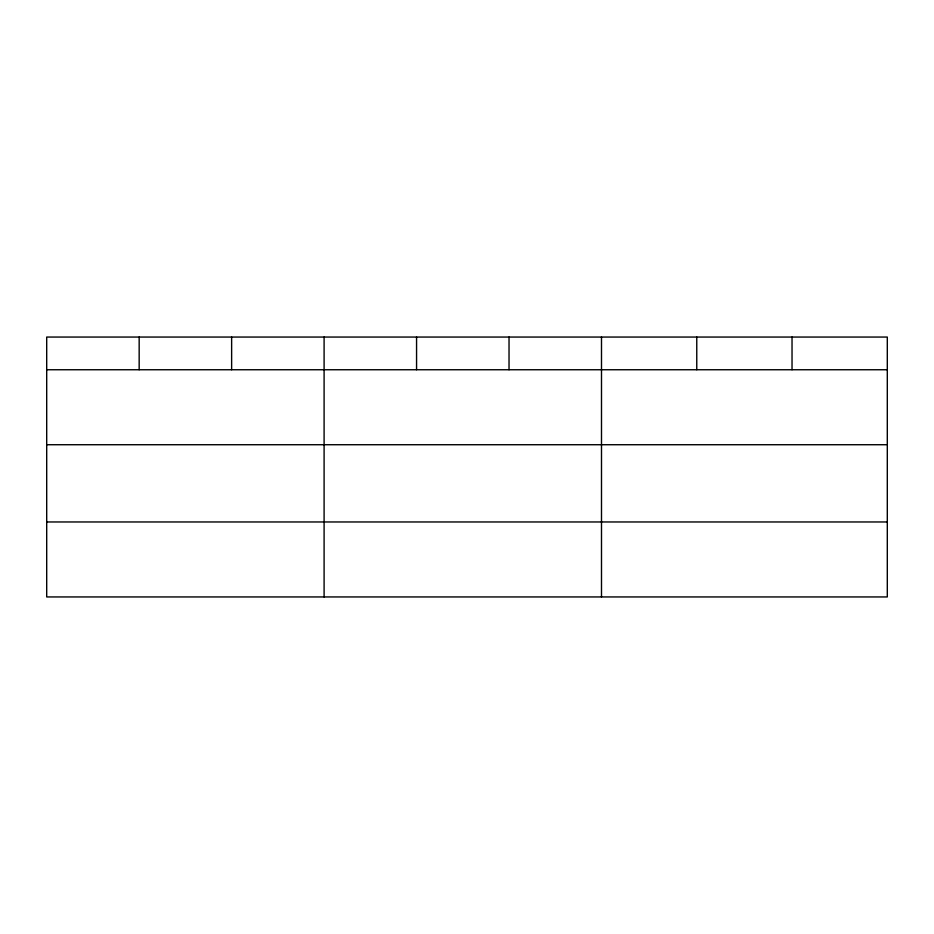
<?xml version="1.0" encoding="UTF-8"?>
<svg xmlns="http://www.w3.org/2000/svg" width="934" height="934" viewBox="0 0 934 934"><rect width="100%" height="100%" fill="white"/><g stroke="black" fill="none" stroke-linecap="round" stroke-linejoin="round"><path stroke-width="1.4" d="M887.3 444.724L887.3 337.057L46.7 337.057L46.7 596.943L887.3 596.943L887.3 444.724L46.7 444.724M46.7 369.747L887.3 369.747M46.7 521.966L887.3 521.966M792.032 337.057L792.032 369.747M696.764 337.057L696.764 369.747M601.496 337.057L601.496 596.943M509.03 337.057L509.03 369.747M416.564 337.057L416.564 369.747M324.098 337.057L324.098 596.943M231.632 337.057L231.632 369.747M139.166 337.057L139.166 369.747"/></g></svg>
